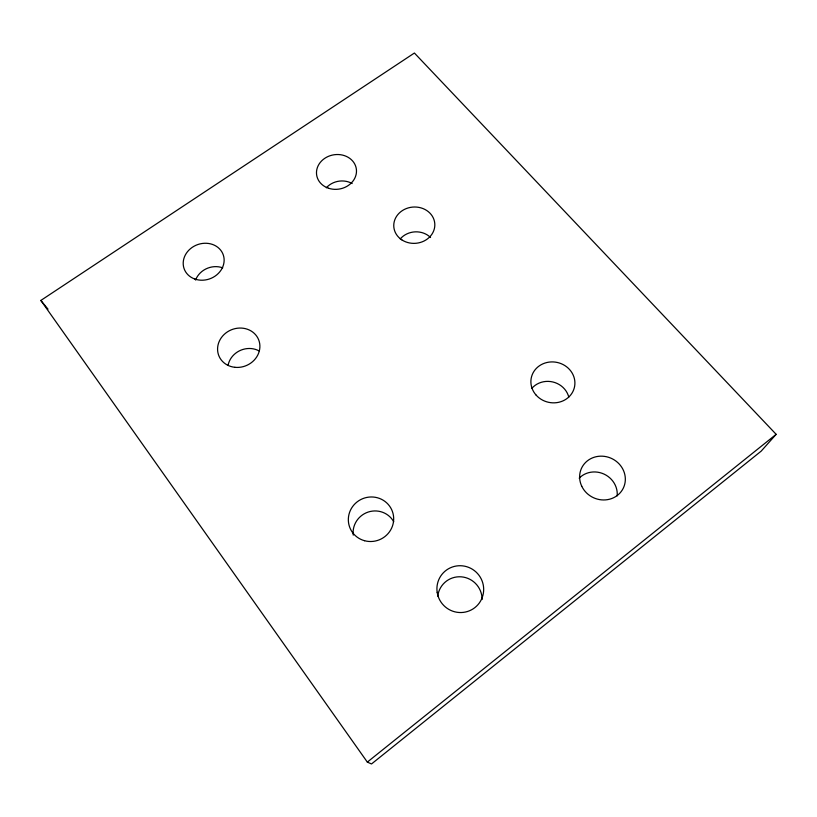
<?xml version="1.0" encoding="UTF-8"?>
<svg xmlns="http://www.w3.org/2000/svg" width="817" height="817" viewBox="0 0 817 817"><rect width="100%" height="100%" fill="white"/><g stroke="black" fill="none" stroke-linecap="round" stroke-linejoin="round"><path stroke-width="1.23" d="M776.15 434.327L761.199 451.117L371.51 763.966L367.333 762.098L40.85 300.442L414.403 53.034L776.15 434.327L367.333 762.098M40.85 300.442L47.989 309.132M195.59 280.057A19.884 17.555 -20.5 0 1 222.735 267.853M326.31 187.787A19.251 16.789 -9.6 0 1 352.168 183.549M437.749 596.124A22.468 22.161 54.7 0 1 461.248 576.833A22.468 22.161 54.7 0 1 482.112 599.504M579.192 478.17A22.069 20.701 27.1 0 1 604.11 474.126A22.069 20.701 27.1 0 1 617.172 495.858M400.259 238.911A19.69 17.566 -4.5 0 1 430.539 237.502M228.117 365.107A20.517 18.689 -22.7 0 1 258.979 350.861M353.24 535.125A21.722 21.242 -26 0 1 393.712 521.726M531.816 388.381A21.099 19.598 13.2 0 1 552.854 381.978A21.099 19.598 13.2 0 1 568.785 397.113M194.691 278.995A20.772 18.168 -20.1 0 0 224.093 258.856A20.772 18.168 -20.1 0 0 192.22 247.357A20.772 18.168 -20.1 0 0 194.691 278.995M437.177 592.345A23.54 23.244 48 0 0 474.891 607.603A23.54 23.244 48 0 0 468.815 567.437A23.54 23.244 48 0 0 437.177 592.345M328.505 188.227A20.078 17.341 -9.5 0 0 356.365 169.139A20.078 17.341 -9.5 0 0 324.594 158.437A20.078 17.341 -9.5 0 0 328.505 188.227M581.755 486.227A23.131 21.599 25.7 0 0 621.196 491.568A23.131 21.599 25.7 0 0 604.478 456.376A23.131 21.599 25.7 0 0 581.755 486.227M401.903 239.912A20.558 18.178 -4.6 0 0 434.675 227.075A20.558 18.178 -4.6 0 0 406.284 208.58A20.558 18.178 -4.6 0 0 401.903 239.912M234.928 367.313A21.456 19.394 -22.2 0 0 258.672 339.821A21.456 19.394 -22.2 0 0 222.602 336.073A21.456 19.394 -22.2 0 0 234.928 367.313M536.156 395.152A22.09 20.394 12.3 0 0 573.646 389.862A22.09 20.394 12.3 0 0 548.901 362.135A22.09 20.394 12.3 0 0 536.156 395.152M364.566 540.721A22.774 22.182 -23.6 0 0 393.059 513.617A22.774 22.182 -23.6 0 0 355.395 503.384A22.774 22.182 -23.6 0 0 364.566 540.721"/></g></svg>
